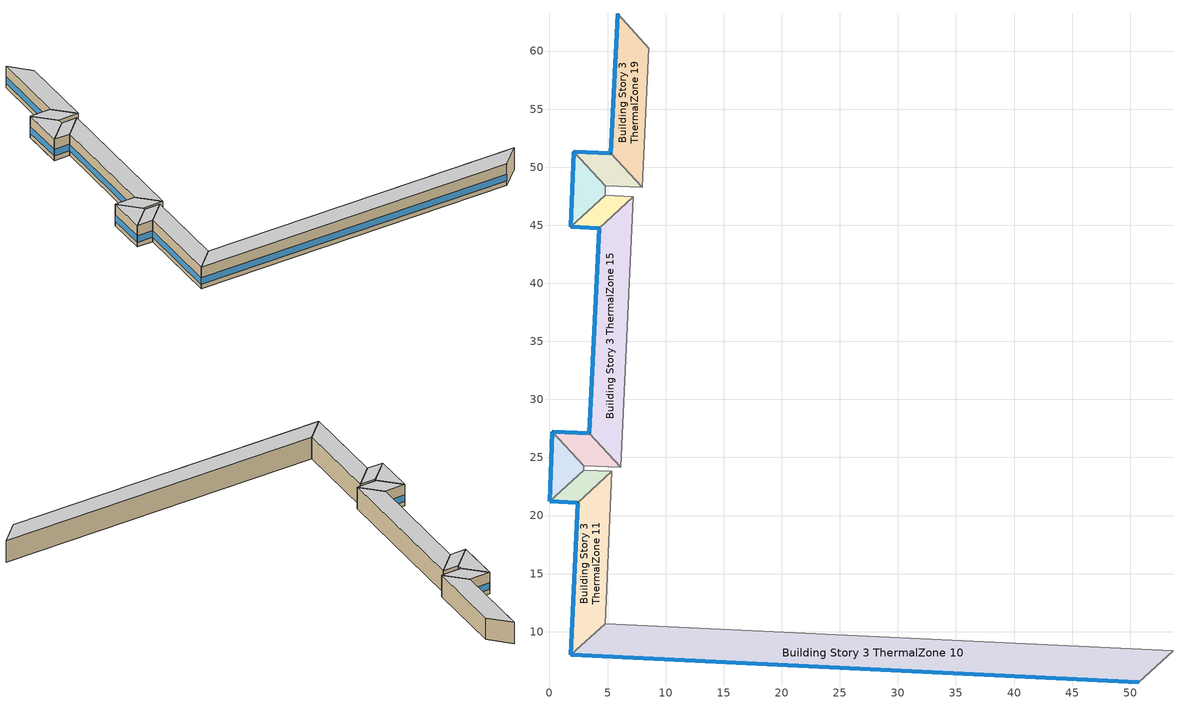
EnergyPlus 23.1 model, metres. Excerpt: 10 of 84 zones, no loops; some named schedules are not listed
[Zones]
Building Story 3 ThermalZone 10
 floor adiabatic (Typical Interior Ceiling): 50.74,5.66 1.84,8 4.8,10.69 53.69,8.37 z7.2
 wall outside (Typical Insulated Steel Framed Exterior Wall R-12.99): 1.84,8 50.74,5.66 z7.2:10.8
 wall adiabatic (Typical Interior Wall): 50.74,5.66 53.69,8.37 4.8,10.69 1.84,8 z7.2:10.8
 window (U 0.55 SHGC 0.25): 1.87,8 50.72,5.67 z7.96:9.04
 ceiling adiabatic (Typical Interior Ceiling): 53.69,8.37 4.8,10.69 1.84,8 50.74,5.66 z10.8
Building Story 3 ThermalZone 11
 floor adiabatic (Typical Interior Ceiling): 1.84,8 2.43,21.1 5.38,23.8 4.8,10.69 z7.2
 wall outside (Typical Insulated Steel Framed Exterior Wall R-12.99): 2.43,21.1 1.84,8 z7.2:10.8
 wall adiabatic (Typical Interior Wall): 1.84,8 4.8,10.69 5.38,23.8 2.43,21.1 z7.2:10.8
 window (U 0.55 SHGC 0.25): 2.43,21.08 1.84,8.02 z7.96:9.05
 ceiling adiabatic (Typical Interior Ceiling): 4.8,10.69 5.38,23.8 2.43,21.1 1.84,8 z10.8
Building Story 3 ThermalZone 12
 floor adiabatic (Typical Interior Ceiling): 2.43,21.1 0,21.21 2.95,23.91 5.38,23.8 z7.2
 wall outside (Typical Insulated Steel Framed Exterior Wall R-12.99): 0,21.21 2.43,21.1 z7.2:10.8
 wall adiabatic (Typical Interior Wall): 2.43,21.1 5.38,23.8 2.95,23.91 0,21.21 z7.2:10.8
 window (U 0.55 SHGC 0.25): 0.03,21.21 2.4,21.1 z7.96:9.07
 ceiling adiabatic (Typical Interior Ceiling): 5.38,23.8 2.95,23.91 0,21.21 2.43,21.1 z10.8
Building Story 3 ThermalZone 13
 floor adiabatic (Typical Interior Ceiling): 0,21.21 0.25,27.21 2.97,24.27 2.95,23.91 z7.2
 wall outside (Typical Insulated Steel Framed Exterior Wall R-12.99): 0.25,27.21 0,21.21 z7.2:10.8
 wall adiabatic (Typical Interior Wall): 0,21.21 2.95,23.91 2.97,24.27 0.25,27.21 z7.2:10.8
 window (U 0.55 SHGC 0.25): 0.25,27.18 0,21.24 z7.96:9.05
 ceiling adiabatic (Typical Interior Ceiling): 2.95,23.91 2.97,24.27 0.25,27.21 0,21.21 z10.8
Building Story 3 ThermalZone 14
 floor adiabatic (Typical Interior Ceiling): 0.25,27.21 3.43,27.1 6.14,24.16 2.97,24.27 z7.2
 wall outside (Typical Insulated Steel Framed Exterior Wall R-12.99): 3.43,27.1 0.25,27.21 z7.2:10.8
 wall adiabatic (Typical Interior Wall): 0.25,27.21 2.97,24.27 6.14,24.16 3.43,27.1 z7.2:10.8
 window (U 0.55 SHGC 0.25): 3.41,27.1 0.28,27.21 z7.96:9.06
 ceiling adiabatic (Typical Interior Ceiling): 2.97,24.27 6.14,24.16 3.43,27.1 0.25,27.21 z10.8
Building Story 3 ThermalZone 15
 floor adiabatic (Typical Interior Ceiling): 3.43,27.1 4.27,44.76 7.23,47.45 6.14,24.16 z7.2
 wall outside (Typical Insulated Steel Framed Exterior Wall R-12.99): 4.27,44.76 3.43,27.1 z7.2:10.8
 wall adiabatic (Typical Interior Wall): 3.43,27.1 6.14,24.16 7.23,47.45 4.27,44.76 z7.2:10.8
 window (U 0.55 SHGC 0.25): 4.27,44.73 3.43,27.12 z7.96:9.05
 ceiling adiabatic (Typical Interior Ceiling): 6.14,24.16 7.23,47.45 4.27,44.76 3.43,27.1 z10.8
Building Story 3 ThermalZone 16
 floor adiabatic (Typical Interior Ceiling): 4.27,44.76 1.84,44.87 4.79,47.57 7.23,47.45 z7.2
 wall outside (Typical Insulated Steel Framed Exterior Wall R-12.99): 1.84,44.87 4.27,44.76 z7.2:10.8
 wall adiabatic (Typical Interior Wall): 4.27,44.76 7.23,47.45 4.79,47.57 1.84,44.87 z7.2:10.8
 window (U 0.55 SHGC 0.25): 1.87,44.87 4.25,44.76 z7.96:9.07
 ceiling adiabatic (Typical Interior Ceiling): 7.23,47.45 4.79,47.57 1.84,44.87 4.27,44.76 z10.8
Building Story 3 ThermalZone 17
 floor adiabatic (Typical Interior Ceiling): 1.84,44.87 2.09,51.31 4.82,48.38 4.79,47.57 z7.2
 wall outside (Typical Insulated Steel Framed Exterior Wall R-12.99): 2.09,51.31 1.84,44.87 z7.2:10.8
 wall adiabatic (Typical Interior Wall): 1.84,44.87 4.79,47.57 4.82,48.38 2.09,51.31 z7.2:10.8
 window (U 0.55 SHGC 0.25): 2.09,51.28 1.84,44.89 z7.96:9.05
 ceiling adiabatic (Typical Interior Ceiling): 4.79,47.57 4.82,48.38 2.09,51.31 1.84,44.87 z10.8
Building Story 3 ThermalZone 18
 floor adiabatic (Typical Interior Ceiling): 2.09,51.31 5.28,51.2 7.98,48.25 4.82,48.38 z7.2
 wall outside (Typical Insulated Steel Framed Exterior Wall R-12.99): 5.28,51.2 2.09,51.31 z7.2:10.8
 wall adiabatic (Typical Interior Wall): 2.09,51.31 4.82,48.38 7.98,48.25 5.28,51.2 z7.2:10.8
 window (U 0.55 SHGC 0.25): 5.25,51.2 2.12,51.31 z7.96:9.06
 ceiling adiabatic (Typical Interior Ceiling): 4.82,48.38 7.98,48.25 5.28,51.2 2.09,51.31 z10.8
Building Story 3 ThermalZone 19
 floor adiabatic (Typical Interior Ceiling): 5.28,51.2 5.86,63.19 8.55,60.23 7.98,48.25 z7.2
 wall outside (Typical Insulated Steel Framed Exterior Wall R-12.99): 5.86,63.19 5.28,51.2 z7.2:10.8
 wall adiabatic (Typical Interior Wall): 5.28,51.2 7.98,48.25 8.55,60.23 5.86,63.19 z7.2:10.8
 window (U 0.55 SHGC 0.25): 5.86,63.17 5.28,51.22 z7.96:9.05
 ceiling adiabatic (Typical Interior Ceiling): 7.98,48.25 8.55,60.23 5.86,63.19 5.28,51.2 z10.8
[Building]
bld_25: Terrain=City
[Site:Location]
Jack Northrop Fld H_CA_USA: Latitude {deg}=41.3128; Longitude {deg}=-105.579; Time Zone {hr}=-8; Elevation {m}=21
[Site:GroundTemperature:FCfactorMethod]
18.8, 14.3, 13.6, 13.2, 13.3, 12.6, 15.3, 15.6, 17.7, 19.4, 19.7, 18.5
[Site:WaterMainsTemperature]
Calculation Method=Correlation; Annual Average Outdoor Air Temperature {C}=8.96667; Maximum Difference In Monthly Average Outdoor Air Temperatures {deltaC}=26.2
[SizingPeriod:DesignDay] Day of Month=21; Dry-Bulb Temperature Range Modifier Type=DefaultMultipliers; Humidity Condition Type=Wetbulb; Barometric Pressure {Pa}=98769; Rain Indicator=No; Snow Indicator=No; Daylight Saving Time Indicator=No; Begin Environment Reset Mode=FullResetAtBeginEnvironment
Name | Month | Day Type | Maximum Dry-Bulb Temperature {C} | Daily Dry-Bulb Temperature Range {deltaC} | Wetbulb or DewPoint at Maximum Dry-Bulb {C} | Wind Speed {m/s} | Wind Direction {deg} | Solar Model Indicator | ASHRAE Clear Sky Optical Depth for Beam Irradiance (taub) | ASHRAE Clear Sky Optical Depth for Diffuse Irradiance (taud) | Sky Clearness
Buffalo Niagara Intl Ap Ann Clg .4% Condns DB=>MWB 1 | 7 | SummerDesignDay | 30.3 | 9.3 | 21.8 | 5.7 | 240 | ASHRAETau | 0.462 | 2.001
Buffalo Niagara Intl Ap Ann Clg .4% Condns WB=>MDB 1 | 7 | SummerDesignDay | 27.8 | 9.3 | 23.8 | 5.7 | 240 | ASHRAETau | 0.462 | 2.001
Buffalo Niagara Intl Ap Ann Htg 99.6% Condns DB 1 | 1 | WinterDesignDay | -16.3 | 0 | -16.3 | 5.1 | 270 | ASHRAEClearSky |  |  | 0
[Material] Thermal Absorptance=0.9; Solar Absorptance=0.7
Name | Roughness | Thickness {m} | Conductivity {W/m-K} | Density {kg/m3} | Specific Heat {J/kg-K} | Visible Absorptance
100mm Normalweight concrete floor | MediumRough | 0.1016 | 2.31045 | 2322 | 832.557 | 0.7
25mm Stucco | Smooth | 0.0254 | 0.72 | 1856 | 840 | 0.7
5/8 in. Gypsum Board | MediumSmooth | 0.0159 | 0.16 | 800 | 1090 | 0.7
G01 13mm gypsum board | Smooth | 0.0127 | 0.160031 | 800.001 | 1090.73 | 0.5
Std Wood 6inch 1; Std Wood 6inch 2 | MediumSmooth | 0.15 | 0.12 | 540 | 1210 | 0.7
[Material:NoMass] Roughness=Smooth; Thermal Absorptance=0.9; Solar Absorptance=0.7
Name | Thermal Resistance {m2-K/W} | Visible Absorptance
CP02 CARPET PAD | 0.21648 | 0.8
Typical Insulation R-10.81 | 1.90342 | 0.7
[WindowMaterial:Gas]
Gap_1_W_0_0032: Gas Type=Air; Thickness {m}=0.0032
[WindowMaterial:Glazing] Optical Data Type=SpectralAverage; Infrared Transmittance at Normal Incidence=0; Back Side Infrared Hemispherical Emissivity=0.84; Conductivity {W/m-K}=1; Dirt Correction Factor for Solar and Visible Transmittance=1; Solar Diffusing=No
Name | Thickness {m} | Solar Transmittance at Normal Incidence | Front Side Solar Reflectance at Normal Incidence | Back Side Solar Reflectance at Normal Incidence | Visible Transmittance at Normal Incidence | Front Side Visible Reflectance at Normal Incidence | Back Side Visible Reflectance at Normal Incidence | Front Side Infrared Hemispherical Emissivity
Glass_2022F_LayerAvg | 0.0039 | 0.355897 | 0.394095 | 0.265645 | 0.677694 | 0.042734 | 0.05547 | 0.046
Glass_2175_LayerAvg | 0.0086 | 0.167758 | 0.217606 | 0.437978 | 0.416044 | 0.078729 | 0.10654 | 0.84
[Construction]
InteriorFurnishings 1: Std Wood 6inch 1
InteriorFurnishings 2: Std Wood 6inch 2
Typical Insulated Steel Framed Exterior Wall R-12.99: 25mm Stucco, 5/8 in. Gypsum Board, Typical Insulation R-10.81, 5/8 in. Gypsum Board
Typical Interior Ceiling: CP02 CARPET PAD, 100mm Normalweight concrete floor
Typical Interior Wall: G01 13mm gypsum board, G01 13mm gypsum board
U 0.55 SHGC 0.25: Glass_2175_LayerAvg, Gap_1_W_0_0032, Glass_2022F_LayerAvg
[Zone] Multiplier=1; Part of Total Floor Area=Yes
Building Story 3 ThermalZone 10; Building Story 3 ThermalZone 11; Building Story 3 ThermalZone 12; Building Story 3 ThermalZone 13; Building Story 3 ThermalZone 14; Building Story 3 ThermalZone 15; Building Story 3 ThermalZone 16; Building Story 3 ThermalZone 17; Building Story 3 ThermalZone 18; Building Story 3 ThermalZone 19
[Space] Space Type=Story Mid2 Blended Space Type
Name | Zone
Building Story 3 Space 10 | Building Story 3 ThermalZone 10
Building Story 3 Space 11 | Building Story 3 ThermalZone 11
Building Story 3 Space 12 | Building Story 3 ThermalZone 12
Building Story 3 Space 13 | Building Story 3 ThermalZone 13
Building Story 3 Space 14 | Building Story 3 ThermalZone 14
Building Story 3 Space 15 | Building Story 3 ThermalZone 15
Building Story 3 Space 16 | Building Story 3 ThermalZone 16
Building Story 3 Space 17 | Building Story 3 ThermalZone 17
Building Story 3 Space 18 | Building Story 3 ThermalZone 18
Building Story 3 Space 19 | Building Story 3 ThermalZone 19
[SpaceList]
Story Mid2 Blended Space Type: Building Story 3 Space 10, Building Story 3 Space 18, Building Story 3 Space 8, Building Story 3 Space 4, Building Story 3 Space 11, Building Story 3 Space 15, Building Story 3 Space 14, Building Story 3 Space 16, Building Story 3 Space 17, Building Story 3 Space 19, Building Story 3 Space 1, Building Story 3 Space 20, Building Story 3 Space 9, Building Story 3 Space, Building Story 3 Space 12, Building Story 3 Space 7, Building Story 3 Space 6, Building Story 3 Space 5, Building Story 3 Space 13, Building Story 3 Space 3, Building Story 3 Space 2
[InternalMass]
Name | Construction | Zone or ZoneList | Space or SpaceList | Surface Area {m2}
Building Story 3 Space 10 Office WholeBuilding - Lg Office A  - Story Mid2 Mass; Building Story 3 Space 10 Office WholeBuilding - Lg Office C  - Story Mid2 Mass | InteriorFurnishings 1 | Building Story 3 ThermalZone 10 | Building Story 3 Space 10 | 12.1565
Building Story 3 Space 18 Office WholeBuilding - Lg Office A  - Story Mid2 Mass; Building Story 3 Space 18 Office WholeBuilding - Lg Office C  - Story Mid2 Mass | InteriorFurnishings 1 | Building Story 3 ThermalZone 18 | Building Story 3 Space 18 | 0.788136
Building Story 3 Space 11 Office WholeBuilding - Lg Office A  - Story Mid2 Mass; Building Story 3 Space 11 Office WholeBuilding - Lg Office C  - Story Mid2 Mass | InteriorFurnishings 1 | Building Story 3 ThermalZone 11 | Building Story 3 Space 11 | 3.25077
Building Story 3 Space 15 Office WholeBuilding - Lg Office A  - Story Mid2 Mass; Building Story 3 Space 15 Office WholeBuilding - Lg Office C  - Story Mid2 Mass | InteriorFurnishings 1 | Building Story 3 ThermalZone 15 | Building Story 3 Space 15 | 5.0874
Building Story 3 Space 14 Office WholeBuilding - Lg Office A  - Story Mid2 Mass; Building Story 3 Space 14 Office WholeBuilding - Lg Office C  - Story Mid2 Mass | InteriorFurnishings 1 | Building Story 3 ThermalZone 14 | Building Story 3 Space 14 | 0.789938
Building Story 3 Space 16 Office WholeBuilding - Lg Office A  - Story Mid2 Mass; Building Story 3 Space 16 Office WholeBuilding - Lg Office C  - Story Mid2 Mass | InteriorFurnishings 1 | Building Story 3 ThermalZone 16 | Building Story 3 Space 16 | 0.605362
Building Story 3 Space 17 Office WholeBuilding - Lg Office A  - Story Mid2 Mass; Building Story 3 Space 17 Office WholeBuilding - Lg Office C  - Story Mid2 Mass | InteriorFurnishings 1 | Building Story 3 ThermalZone 17 | Building Story 3 Space 17 | 0.899793
Building Story 3 Space 19 Office WholeBuilding - Lg Office A  - Story Mid2 Mass; Building Story 3 Space 19 Office WholeBuilding - Lg Office C  - Story Mid2 Mass | InteriorFurnishings 1 | Building Story 3 ThermalZone 19 | Building Story 3 Space 19 | 2.97843
Building Story 3 Space 12 Office WholeBuilding - Lg Office A  - Story Mid2 Mass; Building Story 3 Space 12 Office WholeBuilding - Lg Office C  - Story Mid2 Mass | InteriorFurnishings 1 | Building Story 3 ThermalZone 12 | Building Story 3 Space 12 | 0.603386
Building Story 3 Space 13 Office WholeBuilding - Lg Office A  - Story Mid2 Mass; Building Story 3 Space 13 Office WholeBuilding - Lg Office C  - Story Mid2 Mass | InteriorFurnishings 1 | Building Story 3 ThermalZone 13 | Building Story 3 Space 13 | 0.789632
Building Story 3 Space 10 Office WholeBuilding - Lg Office A end_a - Story Mid2 Mass; Building Story 3 Space 10 Office WholeBuilding - Lg Office C end_a - Story Mid2 Mass | InteriorFurnishings 1 | Building Story 3 ThermalZone 10 | Building Story 3 Space 10 | 1.42108
Building Story 3 Space 18 Office WholeBuilding - Lg Office A end_a - Story Mid2 Mass; Building Story 3 Space 18 Office WholeBuilding - Lg Office C end_a - Story Mid2 Mass | InteriorFurnishings 1 | Building Story 3 ThermalZone 18 | Building Story 3 Space 18 | 0.0921318
Building Story 3 Space 11 Office WholeBuilding - Lg Office A end_a - Story Mid2 Mass; Building Story 3 Space 11 Office WholeBuilding - Lg Office C end_a - Story Mid2 Mass | InteriorFurnishings 1 | Building Story 3 ThermalZone 11 | Building Story 3 Space 11 | 0.380009
Building Story 3 Space 15 Office WholeBuilding - Lg Office A end_a - Story Mid2 Mass; Building Story 3 Space 15 Office WholeBuilding - Lg Office C end_a - Story Mid2 Mass | InteriorFurnishings 1 | Building Story 3 ThermalZone 15 | Building Story 3 Space 15 | 0.594709
Building Story 3 Space 14 Office WholeBuilding - Lg Office A end_a - Story Mid2 Mass; Building Story 3 Space 14 Office WholeBuilding - Lg Office C end_a - Story Mid2 Mass | InteriorFurnishings 1 | Building Story 3 ThermalZone 14 | Building Story 3 Space 14 | 0.0923425
Building Story 3 Space 16 Office WholeBuilding - Lg Office A end_a - Story Mid2 Mass; Building Story 3 Space 16 Office WholeBuilding - Lg Office C end_a - Story Mid2 Mass | InteriorFurnishings 1 | Building Story 3 ThermalZone 16 | Building Story 3 Space 16 | 0.0707659
Building Story 3 Space 17 Office WholeBuilding - Lg Office A end_a - Story Mid2 Mass; Building Story 3 Space 17 Office WholeBuilding - Lg Office C end_a - Story Mid2 Mass | InteriorFurnishings 1 | Building Story 3 ThermalZone 17 | Building Story 3 Space 17 | 0.105184
Building Story 3 Space 19 Office WholeBuilding - Lg Office A end_a - Story Mid2 Mass; Building Story 3 Space 19 Office WholeBuilding - Lg Office C end_a - Story Mid2 Mass | InteriorFurnishings 1 | Building Story 3 ThermalZone 19 | Building Story 3 Space 19 | 0.348174
Building Story 3 Space 12 Office WholeBuilding - Lg Office A end_a - Story Mid2 Mass; Building Story 3 Space 12 Office WholeBuilding - Lg Office C end_a - Story Mid2 Mass | InteriorFurnishings 1 | Building Story 3 ThermalZone 12 | Building Story 3 Space 12 | 0.0705348
Building Story 3 Space 13 Office WholeBuilding - Lg Office A end_a - Story Mid2 Mass; Building Story 3 Space 13 Office WholeBuilding - Lg Office C end_a - Story Mid2 Mass | InteriorFurnishings 1 | Building Story 3 ThermalZone 13 | Building Story 3 Space 13 | 0.0923067
Building Story 3 Space 10 Office WholeBuilding - Lg Office B  - Story Mid2 Mass | InteriorFurnishings 1 | Building Story 3 ThermalZone 10 | Building Story 3 Space 10 | 114.475
Building Story 3 Space 18 Office WholeBuilding - Lg Office B  - Story Mid2 Mass | InteriorFurnishings 1 | Building Story 3 ThermalZone 18 | Building Story 3 Space 18 | 7.42167
Building Story 3 Space 11 Office WholeBuilding - Lg Office B  - Story Mid2 Mass | InteriorFurnishings 1 | Building Story 3 ThermalZone 11 | Building Story 3 Space 11 | 30.6116
Building Story 3 Space 15 Office WholeBuilding - Lg Office B  - Story Mid2 Mass | InteriorFurnishings 1 | Building Story 3 ThermalZone 15 | Building Story 3 Space 15 | 47.9067
Building Story 3 Space 14 Office WholeBuilding - Lg Office B  - Story Mid2 Mass | InteriorFurnishings 1 | Building Story 3 ThermalZone 14 | Building Story 3 Space 14 | 7.43864
Building Story 3 Space 16 Office WholeBuilding - Lg Office B  - Story Mid2 Mass | InteriorFurnishings 1 | Building Story 3 ThermalZone 16 | Building Story 3 Space 16 | 5.70054
Building Story 3 Space 17 Office WholeBuilding - Lg Office B  - Story Mid2 Mass | InteriorFurnishings 1 | Building Story 3 ThermalZone 17 | Building Story 3 Space 17 | 8.47311
Building Story 3 Space 19 Office WholeBuilding - Lg Office B  - Story Mid2 Mass | InteriorFurnishings 1 | Building Story 3 ThermalZone 19 | Building Story 3 Space 19 | 28.0471
Building Story 3 Space 12 Office WholeBuilding - Lg Office B  - Story Mid2 Mass | InteriorFurnishings 1 | Building Story 3 ThermalZone 12 | Building Story 3 Space 12 | 5.68193
Building Story 3 Space 13 Office WholeBuilding - Lg Office B  - Story Mid2 Mass | InteriorFurnishings 1 | Building Story 3 ThermalZone 13 | Building Story 3 Space 13 | 7.43576
Building Story 3 Space 10 Office WholeBuilding - Lg Office B end_a - Story Mid2 Mass | InteriorFurnishings 1 | Building Story 3 ThermalZone 10 | Building Story 3 Space 10 | 13.3819
Building Story 3 Space 18 Office WholeBuilding - Lg Office B end_a - Story Mid2 Mass | InteriorFurnishings 1 | Building Story 3 ThermalZone 18 | Building Story 3 Space 18 | 0.867581
Building Story 3 Space 11 Office WholeBuilding - Lg Office B end_a - Story Mid2 Mass | InteriorFurnishings 1 | Building Story 3 ThermalZone 11 | Building Story 3 Space 11 | 3.57845
Building Story 3 Space 15 Office WholeBuilding - Lg Office B end_a - Story Mid2 Mass | InteriorFurnishings 1 | Building Story 3 ThermalZone 15 | Building Story 3 Space 15 | 5.60021
Building Story 3 Space 14 Office WholeBuilding - Lg Office B end_a - Story Mid2 Mass | InteriorFurnishings 1 | Building Story 3 ThermalZone 14 | Building Story 3 Space 14 | 0.869565
Building Story 3 Space 16 Office WholeBuilding - Lg Office B end_a - Story Mid2 Mass | InteriorFurnishings 1 | Building Story 3 ThermalZone 16 | Building Story 3 Space 16 | 0.666384
Building Story 3 Space 17 Office WholeBuilding - Lg Office B end_a - Story Mid2 Mass | InteriorFurnishings 1 | Building Story 3 ThermalZone 17 | Building Story 3 Space 17 | 0.990493
Building Story 3 Space 19 Office WholeBuilding - Lg Office B end_a - Story Mid2 Mass | InteriorFurnishings 1 | Building Story 3 ThermalZone 19 | Building Story 3 Space 19 | 3.27866
Building Story 3 Space 12 Office WholeBuilding - Lg Office B end_a - Story Mid2 Mass | InteriorFurnishings 1 | Building Story 3 ThermalZone 12 | Building Story 3 Space 12 | 0.664208
Building Story 3 Space 13 Office WholeBuilding - Lg Office B end_a - Story Mid2 Mass | InteriorFurnishings 1 | Building Story 3 ThermalZone 13 | Building Story 3 Space 13 | 0.869228
Building Story 3 Space 10 SecondarySchool Classroom A  - Story Mid2 Mass; Building Story 3 Space 10 SecondarySchool Classroom C  - Story Mid2 Mass | InteriorFurnishings 1 | Building Story 3 ThermalZone 10 | Building Story 3 Space 10 | 31.2613
Building Story 3 Space 18 SecondarySchool Classroom A  - Story Mid2 Mass; Building Story 3 Space 18 SecondarySchool Classroom C  - Story Mid2 Mass | InteriorFurnishings 1 | Building Story 3 ThermalZone 18 | Building Story 3 Space 18 | 2.02674
Building Story 3 Space 11 SecondarySchool Classroom A  - Story Mid2 Mass; Building Story 3 Space 11 SecondarySchool Classroom C  - Story Mid2 Mass | InteriorFurnishings 1 | Building Story 3 ThermalZone 11 | Building Story 3 Space 11 | 8.35956
Building Story 3 Space 15 SecondarySchool Classroom A  - Story Mid2 Mass; Building Story 3 Space 15 SecondarySchool Classroom C  - Story Mid2 Mass | InteriorFurnishings 1 | Building Story 3 ThermalZone 15 | Building Story 3 Space 15 | 13.0826
Building Story 3 Space 14 SecondarySchool Classroom A  - Story Mid2 Mass; Building Story 3 Space 14 SecondarySchool Classroom C  - Story Mid2 Mass | InteriorFurnishings 1 | Building Story 3 ThermalZone 14 | Building Story 3 Space 14 | 2.03138
Building Story 3 Space 16 SecondarySchool Classroom A  - Story Mid2 Mass; Building Story 3 Space 16 SecondarySchool Classroom C  - Story Mid2 Mass | InteriorFurnishings 1 | Building Story 3 ThermalZone 16 | Building Story 3 Space 16 | 1.55673
Building Story 3 Space 17 SecondarySchool Classroom A  - Story Mid2 Mass; Building Story 3 Space 17 SecondarySchool Classroom C  - Story Mid2 Mass | InteriorFurnishings 1 | Building Story 3 ThermalZone 17 | Building Story 3 Space 17 | 2.31388
Building Story 3 Space 19 SecondarySchool Classroom A  - Story Mid2 Mass; Building Story 3 Space 19 SecondarySchool Classroom C  - Story Mid2 Mass | InteriorFurnishings 1 | Building Story 3 ThermalZone 19 | Building Story 3 Space 19 | 7.65923
Building Story 3 Space 12 SecondarySchool Classroom A  - Story Mid2 Mass; Building Story 3 Space 12 SecondarySchool Classroom C  - Story Mid2 Mass | InteriorFurnishings 1 | Building Story 3 ThermalZone 12 | Building Story 3 Space 12 | 1.55165
Building Story 3 Space 13 SecondarySchool Classroom A  - Story Mid2 Mass; Building Story 3 Space 13 SecondarySchool Classroom C  - Story Mid2 Mass | InteriorFurnishings 1 | Building Story 3 ThermalZone 13 | Building Story 3 Space 13 | 2.03059
Building Story 3 Space 10 SecondarySchool Classroom A end_b - Story Mid2 Mass; Building Story 3 Space 10 SecondarySchool Classroom C end_b - Story Mid2 Mass | InteriorFurnishings 1 | Building Story 3 ThermalZone 10 | Building Story 3 Space 10 | 4.7577
Building Story 3 Space 18 SecondarySchool Classroom A end_b - Story Mid2 Mass; Building Story 3 Space 18 SecondarySchool Classroom C end_b - Story Mid2 Mass | InteriorFurnishings 1 | Building Story 3 ThermalZone 18 | Building Story 3 Space 18 | 0.308453
Building Story 3 Space 11 SecondarySchool Classroom A end_b - Story Mid2 Mass; Building Story 3 Space 11 SecondarySchool Classroom C end_b - Story Mid2 Mass | InteriorFurnishings 1 | Building Story 3 ThermalZone 11 | Building Story 3 Space 11 | 1.27225
Building Story 3 Space 15 SecondarySchool Classroom A end_b - Story Mid2 Mass; Building Story 3 Space 15 SecondarySchool Classroom C end_b - Story Mid2 Mass | InteriorFurnishings 1 | Building Story 3 ThermalZone 15 | Building Story 3 Space 15 | 1.99106
Building Story 3 Space 14 SecondarySchool Classroom A end_b - Story Mid2 Mass; Building Story 3 Space 14 SecondarySchool Classroom C end_b - Story Mid2 Mass | InteriorFurnishings 1 | Building Story 3 ThermalZone 14 | Building Story 3 Space 14 | 0.309158
Building Story 3 Space 16 SecondarySchool Classroom A end_b - Story Mid2 Mass; Building Story 3 Space 16 SecondarySchool Classroom C end_b - Story Mid2 Mass | InteriorFurnishings 1 | Building Story 3 ThermalZone 16 | Building Story 3 Space 16 | 0.236921
Building Story 3 Space 17 SecondarySchool Classroom A end_b - Story Mid2 Mass; Building Story 3 Space 17 SecondarySchool Classroom C end_b - Story Mid2 Mass | InteriorFurnishings 1 | Building Story 3 ThermalZone 17 | Building Story 3 Space 17 | 0.352152
Building Story 3 Space 19 SecondarySchool Classroom A end_b - Story Mid2 Mass; Building Story 3 Space 19 SecondarySchool Classroom C end_b - Story Mid2 Mass | InteriorFurnishings 1 | Building Story 3 ThermalZone 19 | Building Story 3 Space 19 | 1.16567
Building Story 3 Space 12 SecondarySchool Classroom A end_b - Story Mid2 Mass; Building Story 3 Space 12 SecondarySchool Classroom C end_b - Story Mid2 Mass | InteriorFurnishings 1 | Building Story 3 ThermalZone 12 | Building Story 3 Space 12 | 0.236147
Building Story 3 Space 13 SecondarySchool Classroom A end_b - Story Mid2 Mass; Building Story 3 Space 13 SecondarySchool Classroom C end_b - Story Mid2 Mass | InteriorFurnishings 1 | Building Story 3 ThermalZone 13 | Building Story 3 Space 13 | 0.309039
Building Story 3 Space 10 SecondarySchool Corridor B  - Story Mid2 Mass | InteriorFurnishings 1 | Building Story 3 ThermalZone 10 | Building Story 3 Space 10 | 44.0804
Building Story 3 Space 18 SecondarySchool Corridor B  - Story Mid2 Mass | InteriorFurnishings 1 | Building Story 3 ThermalZone 18 | Building Story 3 Space 18 | 2.85783
Building Story 3 Space 11 SecondarySchool Corridor B  - Story Mid2 Mass | InteriorFurnishings 1 | Building Story 3 ThermalZone 11 | Building Story 3 Space 11 | 11.7875
Building Story 3 Space 15 SecondarySchool Corridor B  - Story Mid2 Mass | InteriorFurnishings 1 | Building Story 3 ThermalZone 15 | Building Story 3 Space 15 | 18.4472
Building Story 3 Space 14 SecondarySchool Corridor B  - Story Mid2 Mass | InteriorFurnishings 1 | Building Story 3 ThermalZone 14 | Building Story 3 Space 14 | 2.86437
Building Story 3 Space 16 SecondarySchool Corridor B  - Story Mid2 Mass | InteriorFurnishings 1 | Building Story 3 ThermalZone 16 | Building Story 3 Space 16 | 2.19508
Building Story 3 Space 17 SecondarySchool Corridor B  - Story Mid2 Mass | InteriorFurnishings 1 | Building Story 3 ThermalZone 17 | Building Story 3 Space 17 | 3.26271
Building Story 3 Space 19 SecondarySchool Corridor B  - Story Mid2 Mass | InteriorFurnishings 1 | Building Story 3 ThermalZone 19 | Building Story 3 Space 19 | 10.8
Building Story 3 Space 12 SecondarySchool Corridor B  - Story Mid2 Mass | InteriorFurnishings 1 | Building Story 3 ThermalZone 12 | Building Story 3 Space 12 | 2.18792
Building Story 3 Space 13 SecondarySchool Corridor B  - Story Mid2 Mass | InteriorFurnishings 1 | Building Story 3 ThermalZone 13 | Building Story 3 Space 13 | 2.86326
Building Story 3 Space 10 SecondarySchool Corridor B end_b - Story Mid2 Mass | InteriorFurnishings 1 | Building Story 3 ThermalZone 10 | Building Story 3 Space 10 | 6.70866
Building Story 3 Space 18 SecondarySchool Corridor B end_b - Story Mid2 Mass | InteriorFurnishings 1 | Building Story 3 ThermalZone 18 | Building Story 3 Space 18 | 0.434938
Building Story 3 Space 11 SecondarySchool Corridor B end_b - Story Mid2 Mass | InteriorFurnishings 1 | Building Story 3 ThermalZone 11 | Building Story 3 Space 11 | 1.79396
Building Story 3 Space 15 SecondarySchool Corridor B end_b - Story Mid2 Mass | InteriorFurnishings 1 | Building Story 3 ThermalZone 15 | Building Story 3 Space 15 | 2.80752
Building Story 3 Space 14 SecondarySchool Corridor B end_b - Story Mid2 Mass | InteriorFurnishings 1 | Building Story 3 ThermalZone 14 | Building Story 3 Space 14 | 0.435933
Building Story 3 Space 16 SecondarySchool Corridor B end_b - Story Mid2 Mass | InteriorFurnishings 1 | Building Story 3 ThermalZone 16 | Building Story 3 Space 16 | 0.334073
Building Story 3 Space 17 SecondarySchool Corridor B end_b - Story Mid2 Mass | InteriorFurnishings 1 | Building Story 3 ThermalZone 17 | Building Story 3 Space 17 | 0.496557
Building Story 3 Space 19 SecondarySchool Corridor B end_b - Story Mid2 Mass | InteriorFurnishings 1 | Building Story 3 ThermalZone 19 | Building Story 3 Space 19 | 1.64367
Building Story 3 Space 12 SecondarySchool Corridor B end_b - Story Mid2 Mass | InteriorFurnishings 1 | Building Story 3 ThermalZone 12 | Building Story 3 Space 12 | 0.332983
Building Story 3 Space 13 SecondarySchool Corridor B end_b - Story Mid2 Mass | InteriorFurnishings 1 | Building Story 3 ThermalZone 13 | Building Story 3 Space 13 | 0.435764
Building Story 3 Space 10 Mass | InteriorFurnishings 2 | Building Story 3 ThermalZone 10 | Building Story 3 Space 10 | 277.839
Building Story 3 Space 11 Mass | InteriorFurnishings 2 | Building Story 3 ThermalZone 11 | Building Story 3 Space 11 | 74.2967
Building Story 3 Space 12 Mass | InteriorFurnishings 2 | Building Story 3 ThermalZone 12 | Building Story 3 Space 12 | 13.7905
Building Story 3 Space 13 Mass | InteriorFurnishings 2 | Building Story 3 ThermalZone 13 | Building Story 3 Space 13 | 18.0471
Building Story 3 Space 14 Mass | InteriorFurnishings 2 | Building Story 3 ThermalZone 14 | Building Story 3 Space 14 | 18.0541
Building Story 3 Space 15 Mass | InteriorFurnishings 2 | Building Story 3 ThermalZone 15 | Building Story 3 Space 15 | 116.273
Building Story 3 Space 16 Mass | InteriorFurnishings 2 | Building Story 3 ThermalZone 16 | Building Story 3 Space 16 | 13.8356
Building Story 3 Space 17 Mass | InteriorFurnishings 2 | Building Story 3 ThermalZone 17 | Building Story 3 Space 17 | 20.5649
Building Story 3 Space 18 Mass | InteriorFurnishings 2 | Building Story 3 ThermalZone 18 | Building Story 3 Space 18 | 18.013
Building Story 3 Space 19 Mass | InteriorFurnishings 2 | Building Story 3 ThermalZone 19 | Building Story 3 Space 19 | 68.0724
[Lights] Zone or ZoneList or Space or SpaceList=Story Mid2 Blended Space Type; Design Level Calculation Method=Watts/Area; Return Air Fraction=0; Fraction Visible=0.2; Fraction Replaceable=1
Name | Schedule | Watts per Zone Floor Area {W/m2} | Fraction Radiant
Office WholeBuilding - Lg Office Lights 1 | OfficeLarge BLDG_LIGHT_SCH_2013 | 4.92443 | 0.7
SecondarySchool Classroom Lights 2 | SchoolSecondary BLDG_LIGHT_CLASSROOM_SCH_2013 | 3.46067 | 0.37
SecondarySchool Corridor Lights 2 | SchoolSecondary BLDG_LIGHT_CORRIDOR_SCH_2013 | 1.29865 | 0.37
[People] Zone or ZoneList or Space or SpaceList=Story Mid2 Blended Space Type; Number of People Calculation Method=People/Area; Fraction Radiant=0.3; Enable ASHRAE 55 Comfort Warnings=Yes; Mean Radiant Temperature Calculation Type=ZoneAveraged; Work Efficiency Schedule=Work Efficiency Schedule; Clothing Insulation Schedule=Clothing Schedule; Air Velocity Schedule=Air Velocity Schedule; Thermal Comfort Model 1 Type=Fanger
Name | Number of People Schedule | People per Floor Area {person/m2} | Activity Level Schedule
Office WholeBuilding - Lg Office People 1 | OfficeLarge BLDG_OCC_SCH | 0.030027 | OfficeLarge ACTIVITY_SCH
SecondarySchool Classroom People 2 | SchoolSecondary BLDG_OCC_SCH | 0.0976802 | SchoolSecondary ACTIVITY_SCH
[ElectricEquipment] Zone or ZoneList or Space or SpaceList=Story Mid2 Blended Space Type; Design Level Calculation Method=Watts/Area; Fraction Latent=0; Fraction Radiant=0.5; Fraction Lost=0
Name | Schedule | Watts per Zone Floor Area {W/m2}
Office WholeBuilding - Lg Office Elec Equip 1 | OfficeLarge BLDG_EQUIP_SCH | 4.50246
SecondarySchool Classroom Elec Equip 2 | SchoolSecondary BLDG_EQUIP_SCH_2013 | 2.59271
SecondarySchool Corridor Elec Equip 2 | SchoolSecondary BLDG_EQUIP_SCH_2013 | 0.728029
[ZoneInfiltration:DesignFlowRate] Zone or ZoneList or Space or SpaceList=Story Mid2 Blended Space Type; Schedule=Always On Discrete; Design Flow Rate Calculation Method=Flow/ExteriorArea; Constant Term Coefficient=0; Temperature Term Coefficient=0; Velocity Term Coefficient=0.224; Velocity Squared Term Coefficient=0
Name | Flow Rate per Exterior Surface Area {m3/s-m2}
Office WholeBuilding - Lg Office A  - Story Mid2 Infiltration; Office WholeBuilding - Lg Office C  - Story Mid2 Infiltration | 8.5355e-05
Office WholeBuilding - Lg Office A end_a - Story Mid2 Infiltration; Office WholeBuilding - Lg Office C end_a - Story Mid2 Infiltration | 1.99557e-05
Office WholeBuilding - Lg Office B end_a - Story Mid2 Infiltration | 9.39589e-05
SecondarySchool Classroom A  - Story Mid2 Infiltration; SecondarySchool Classroom C  - Story Mid2 Infiltration | 6.55612e-05
SecondarySchool Classroom A end_b - Story Mid2 Infiltration; SecondarySchool Classroom C end_b - Story Mid2 Infiltration | 4.33833e-05
SecondarySchool Corridor B end_b - Story Mid2 Infiltration | 4.71038e-05
[Daylighting:Controls] Lighting Control Type=Stepped; Minimum Input Power Fraction for Continuous or ContinuousOff Dimming Control=0.3; Minimum Light Output Fraction for Continuous or ContinuousOff Dimming Control=0.2; Number of Stepped Control Steps=3; Probability Lighting will be Reset When Needed in Manual Stepped Control=1; Glare Calculation Azimuth Angle of View Direction Clockwise from Zone y-Axis {deg}=-0; Maximum Allowable Discomfort Glare Index=22; Illuminance Setpoint at Reference Point 1 {lux}=377; Illuminance Setpoint at Reference Point 2 {lux}=377
Name | Zone or Space | Glare Calculation Daylighting Reference Point | Daylighting Reference Point 1 | Fraction of Lights Controlled by Reference Point 1 | Daylighting Reference Point 2 | Fraction of Lights Controlled by Reference Point 2
Building Story 3 ThermalZone 10 DaylightingControls | Building Story 3 ThermalZone 10 | Building Story 3 Space 10 Daylt Sensor 1 | Building Story 3 Space 10 Daylt Sensor 1 | 0.439 | Building Story 3 Space 10 Daylt Sensor 2 | 0.109
Building Story 3 ThermalZone 11 DaylightingControls | Building Story 3 ThermalZone 11 | Building Story 3 Space 11 Daylt Sensor 1 | Building Story 3 Space 11 Daylt Sensor 1 | 0.435 | Building Story 3 Space 11 Daylt Sensor 2 | 0.099
Building Story 3 ThermalZone 15 DaylightingControls | Building Story 3 ThermalZone 15 | Building Story 3 Space 15 Daylt Sensor 1 | Building Story 3 Space 15 Daylt Sensor 1 | 0.411 | Building Story 3 Space 15 Daylt Sensor 2 | 0.106
Building Story 3 ThermalZone 19 DaylightingControls | Building Story 3 ThermalZone 19 | Building Story 3 Space 19 Daylt Sensor 1 | Building Story 3 Space 19 Daylt Sensor 1 | 0.434 | Building Story 3 Space 19 Daylt Sensor 2 | 0.098
[Exterior:Lights] Control Option=AstronomicalClock
Name | Schedule | Design Level {W}
Building Facades | Schedule Ruleset 1 | 1284.38
Main Entries | Schedule Ruleset 2 | 422.308
Other Doors | Schedule Ruleset 2 | 939.635
Parking Areas and Drives | Schedule Ruleset 2 | 16806.6
[Schedule:Day:Interval]
OfficeLarge BLDG_LIGHT_SCH_2013 Wkdy Day: No, 05:00, 0.05, 06:00, 0.1, 07:00, 0.0905601, 08:00, 0.27168, 17:00, 0.815041, 18:00, 0.452801, 20:00, 0.27168, 22:00, 0.18112, 23:00, 0.0905601, 24:00, 0.0452801
OfficeLarge BLDG_LIGHT_SCH_2013 Sat Day: No, 06:00, 0.05, 08:00, 0.0905601, 12:00, 0.27168, 17:00, 0.13584, 19:00, 0.0452801, 24:00, 0.05
OfficeLarge BLDG_LIGHT_SCH_2013 Default: No, 05:00, 0.05, 18:00, 0.0452801, 24:00, 0.05
OfficeLarge BLDG_LIGHT_SCH_2013 Summer Design Day; Clothing Schedule Default Winter Clothes; OfficeLarge BLDG_EQUIP_SCH Summer Design Day: No, 24:00, 1
OfficeLarge BLDG_LIGHT_SCH_2013 Winter Design Day; Work Efficiency Schedule Default; SchoolSecondary BLDG_OCC_SCH Wknd Day; SchoolSecondary BLDG_OCC_SCH Wknd Day 1; SchoolSecondary BLDG_OCC_SCH Default; SchoolSecondary BLDG_OCC_SCH Winter Design Day; OfficeLarge BLDG_OCC_SCH Winter Design Day; OfficeLarge BLDG_EQUIP_SCH Winter Design Day: No, 24:00, 0
SchoolSecondary ACTIVITY_SCH Default; SchoolSecondary ACTIVITY_SCH Summer Design Day; SchoolSecondary ACTIVITY_SCH Winter Design Day; OfficeLarge ACTIVITY_SCH Default; OfficeLarge ACTIVITY_SCH Summer Design Day; OfficeLarge ACTIVITY_SCH Winter Design Day: No, 24:00, 120
Air Velocity Schedule Default: No, 24:00, 0.2
SchoolSecondary BLDG_OCC_SCH Wkdy|SmrDsn Day; SchoolSecondary BLDG_OCC_SCH Wkdy|SmrDsn Day 2; SchoolSecondary BLDG_OCC_SCH Summer Design Day: No, 08:00, 0, 16:00, 0.95, 21:00, 0.15, 24:00, 0
SchoolSecondary BLDG_OCC_SCH Wkdy|SmrDsn Day 1: No, 08:00, 0, 21:00, 0.15, 24:00, 0
SchoolSecondary BLDG_EQUIP_SCH_2013 Wkdy Day; SchoolSecondary BLDG_EQUIP_SCH_2013 Wkdy Day 2: No, 08:00, 0.295624, 17:00, 0.90367, 21:00, 0.332931, 24:00, 0.295624
SchoolSecondary BLDG_EQUIP_SCH_2013 Default|Wknd Day; SchoolSecondary BLDG_EQUIP_SCH_2013 Default|Wknd Day 2; SchoolSecondary BLDG_EQUIP_SCH_2013 Default: No, 24:00, 0.295624
SchoolSecondary BLDG_EQUIP_SCH_2013 Wkdy Day 1: No, 08:00, 0.21116, 17:00, 0.475616, 21:00, 0.237808, 24:00, 0.21116
SchoolSecondary BLDG_EQUIP_SCH_2013 Default|Wknd Day 1: No, 24:00, 0.21116
SchoolSecondary BLDG_EQUIP_SCH_2013 Summer Design Day: No, 08:00, 0.35, 17:00, 0.95, 24:00, 0.35
SchoolSecondary BLDG_EQUIP_SCH_2013 Winter Design Day 2: No, 24:00, 0.35
OfficeLarge BLDG_OCC_SCH Wkdy Day: No, 06:00, 0, 07:00, 0.1, 08:00, 0.2, 12:00, 0.95, 13:00, 0.5, 17:00, 0.95, 18:00, 0.3, 22:00, 0.1, 24:00, 0.05
OfficeLarge BLDG_OCC_SCH Sat Day: No, 06:00, 0, 08:00, 0.1, 12:00, 0.3, 17:00, 0.1, 19:00, 0.05, 24:00, 0
OfficeLarge BLDG_OCC_SCH Default: No, 06:00, 0, 18:00, 0.05, 24:00, 0
OfficeLarge BLDG_OCC_SCH Summer Design Day: No, 06:00, 0, 22:00, 1, 24:00, 0.05
OfficeLarge BLDG_EQUIP_SCH Wkdy Day: No, 08:00, 0.4, 12:00, 0.9, 13:00, 0.8, 17:00, 0.9, 18:00, 0.5, 24:00, 0.4
OfficeLarge BLDG_EQUIP_SCH Sat Day: No, 06:00, 0.3, 08:00, 0.4, 12:00, 0.5, 17:00, 0.35, 24:00, 0.3
OfficeLarge BLDG_EQUIP_SCH Default: No, 24:00, 0.3
[Schedule:Week:Daily]
OfficeLarge BLDG_LIGHT_SCH_2013 Week Rule - Jan1-Jan3: OfficeLarge BLDG_LIGHT_SCH_2013 Wkdy Day, OfficeLarge BLDG_LIGHT_SCH_2013 Wkdy Day, OfficeLarge BLDG_LIGHT_SCH_2013 Wkdy Day, OfficeLarge BLDG_LIGHT_SCH_2013 Wkdy Day, OfficeLarge BLDG_LIGHT_SCH_2013 Wkdy Day, OfficeLarge BLDG_LIGHT_SCH_2013 Wkdy Day, OfficeLarge BLDG_LIGHT_SCH_2013 Sat Day, OfficeLarge BLDG_LIGHT_SCH_2013 Default, OfficeLarge BLDG_LIGHT_SCH_2013 Summer Design Day, OfficeLarge BLDG_LIGHT_SCH_2013 Winter Design Day, OfficeLarge BLDG_LIGHT_SCH_2013 Default, OfficeLarge BLDG_LIGHT_SCH_2013 Default
OfficeLarge BLDG_LIGHT_SCH_2013 Week Rule - Jan4-Dec31: OfficeLarge BLDG_LIGHT_SCH_2013 Default, OfficeLarge BLDG_LIGHT_SCH_2013 Wkdy Day, OfficeLarge BLDG_LIGHT_SCH_2013 Wkdy Day, OfficeLarge BLDG_LIGHT_SCH_2013 Wkdy Day, OfficeLarge BLDG_LIGHT_SCH_2013 Wkdy Day, OfficeLarge BLDG_LIGHT_SCH_2013 Wkdy Day, OfficeLarge BLDG_LIGHT_SCH_2013 Sat Day, OfficeLarge BLDG_LIGHT_SCH_2013 Default, OfficeLarge BLDG_LIGHT_SCH_2013 Summer Design Day, OfficeLarge BLDG_LIGHT_SCH_2013 Winter Design Day, OfficeLarge BLDG_LIGHT_SCH_2013 Default, OfficeLarge BLDG_LIGHT_SCH_2013 Default
SchoolSecondary BLDG_LIGHT_CLASSROOM_SCH_2013 Week Rule - Jan1-Jan3: SchoolSecondary BLDG_LIGHT_CLASSROOM_SCH_2013 Wkdy Day, SchoolSecondary BLDG_LIGHT_CLASSROOM_SCH_2013 Wkdy Day, SchoolSecondary BLDG_LIGHT_CLASSROOM_SCH_2013 Wkdy Day, SchoolSecondary BLDG_LIGHT_CLASSROOM_SCH_2013 Wkdy Day, SchoolSecondary BLDG_LIGHT_CLASSROOM_SCH_2013 Wkdy Day, SchoolSecondary BLDG_LIGHT_CLASSROOM_SCH_2013 Wkdy Day, SchoolSecondary BLDG_LIGHT_CLASSROOM_SCH_2013 Wknd Day, SchoolSecondary BLDG_LIGHT_CLASSROOM_SCH_2013 Default, SchoolSecondary BLDG_LIGHT_CLASSROOM_SCH_2013 Summer Design Day, SchoolSecondary BLDG_LIGHT_CLASSROOM_SCH_2013 Winter Design Day, SchoolSecondary BLDG_LIGHT_CLASSROOM_SCH_2013 Default, SchoolSecondary BLDG_LIGHT_CLASSROOM_SCH_2013 Default
SchoolSecondary BLDG_LIGHT_CLASSROOM_SCH_2013 Week Rule - Jan4-Jun27: SchoolSecondary BLDG_LIGHT_CLASSROOM_SCH_2013 Wknd Day, SchoolSecondary BLDG_LIGHT_CLASSROOM_SCH_2013 Wkdy Day, SchoolSecondary BLDG_LIGHT_CLASSROOM_SCH_2013 Wkdy Day, SchoolSecondary BLDG_LIGHT_CLASSROOM_SCH_2013 Wkdy Day, SchoolSecondary BLDG_LIGHT_CLASSROOM_SCH_2013 Wkdy Day, SchoolSecondary BLDG_LIGHT_CLASSROOM_SCH_2013 Wkdy Day, SchoolSecondary BLDG_LIGHT_CLASSROOM_SCH_2013 Wknd Day, SchoolSecondary BLDG_LIGHT_CLASSROOM_SCH_2013 Default, SchoolSecondary BLDG_LIGHT_CLASSROOM_SCH_2013 Summer Design Day, SchoolSecondary BLDG_LIGHT_CLASSROOM_SCH_2013 Winter Design Day, SchoolSecondary BLDG_LIGHT_CLASSROOM_SCH_2013 Default, SchoolSecondary BLDG_LIGHT_CLASSROOM_SCH_2013 Default
SchoolSecondary BLDG_LIGHT_CLASSROOM_SCH_2013 Week Rule - Jun28-Jul4: SchoolSecondary BLDG_LIGHT_CLASSROOM_SCH_2013 Wknd Day, SchoolSecondary BLDG_LIGHT_CLASSROOM_SCH_2013 Wkdy Day, SchoolSecondary BLDG_LIGHT_CLASSROOM_SCH_2013 Wkdy Day, SchoolSecondary BLDG_LIGHT_CLASSROOM_SCH_2013 Wkdy Day 1, SchoolSecondary BLDG_LIGHT_CLASSROOM_SCH_2013 Wkdy Day 1, SchoolSecondary BLDG_LIGHT_CLASSROOM_SCH_2013 Wkdy Day 1, SchoolSecondary BLDG_LIGHT_CLASSROOM_SCH_2013 Wknd Day 1, SchoolSecondary BLDG_LIGHT_CLASSROOM_SCH_2013 Default, SchoolSecondary BLDG_LIGHT_CLASSROOM_SCH_2013 Summer Design Day, SchoolSecondary BLDG_LIGHT_CLASSROOM_SCH_2013 Winter Design Day, SchoolSecondary BLDG_LIGHT_CLASSROOM_SCH_2013 Default, SchoolSecondary BLDG_LIGHT_CLASSROOM_SCH_2013 Default
SchoolSecondary BLDG_LIGHT_CLASSROOM_SCH_2013 Week Rule - Jul5-Aug29: SchoolSecondary BLDG_LIGHT_CLASSROOM_SCH_2013 Wknd Day 1, SchoolSecondary BLDG_LIGHT_CLASSROOM_SCH_2013 Wkdy Day 1, SchoolSecondary BLDG_LIGHT_CLASSROOM_SCH_2013 Wkdy Day 1, SchoolSecondary BLDG_LIGHT_CLASSROOM_SCH_2013 Wkdy Day 1, SchoolSecondary BLDG_LIGHT_CLASSROOM_SCH_2013 Wkdy Day 1, SchoolSecondary BLDG_LIGHT_CLASSROOM_SCH_2013 Wkdy Day 1, SchoolSecondary BLDG_LIGHT_CLASSROOM_SCH_2013 Wknd Day 1, SchoolSecondary BLDG_LIGHT_CLASSROOM_SCH_2013 Default, SchoolSecondary BLDG_LIGHT_CLASSROOM_SCH_2013 Summer Design Day, SchoolSecondary BLDG_LIGHT_CLASSROOM_SCH_2013 Winter Design Day, SchoolSecondary BLDG_LIGHT_CLASSROOM_SCH_2013 Default, SchoolSecondary BLDG_LIGHT_CLASSROOM_SCH_2013 Default
SchoolSecondary BLDG_LIGHT_CLASSROOM_SCH_2013 Week Rule - Aug30-Sep5: SchoolSecondary BLDG_LIGHT_CLASSROOM_SCH_2013 Wknd Day 1, SchoolSecondary BLDG_LIGHT_CLASSROOM_SCH_2013 Wkdy Day 1, SchoolSecondary BLDG_LIGHT_CLASSROOM_SCH_2013 Wkdy Day 2, SchoolSecondary BLDG_LIGHT_CLASSROOM_SCH_2013 Wkdy Day 2, SchoolSecondary BLDG_LIGHT_CLASSROOM_SCH_2013 Wkdy Day 2, SchoolSecondary BLDG_LIGHT_CLASSROOM_SCH_2013 Wkdy Day 2, SchoolSecondary BLDG_LIGHT_CLASSROOM_SCH_2013 Default, SchoolSecondary BLDG_LIGHT_CLASSROOM_SCH_2013 Default, SchoolSecondary BLDG_LIGHT_CLASSROOM_SCH_2013 Summer Design Day, SchoolSecondary BLDG_LIGHT_CLASSROOM_SCH_2013 Winter Design Day, SchoolSecondary BLDG_LIGHT_CLASSROOM_SCH_2013 Default, SchoolSecondary BLDG_LIGHT_CLASSROOM_SCH_2013 Default
SchoolSecondary BLDG_LIGHT_CLASSROOM_SCH_2013 Week Rule - Sep6-Dec31: SchoolSecondary BLDG_LIGHT_CLASSROOM_SCH_2013 Default, SchoolSecondary BLDG_LIGHT_CLASSROOM_SCH_2013 Wkdy Day 2, SchoolSecondary BLDG_LIGHT_CLASSROOM_SCH_2013 Wkdy Day 2, SchoolSecondary BLDG_LIGHT_CLASSROOM_SCH_2013 Wkdy Day 2, SchoolSecondary BLDG_LIGHT_CLASSROOM_SCH_2013 Wkdy Day 2, SchoolSecondary BLDG_LIGHT_CLASSROOM_SCH_2013 Wkdy Day 2, SchoolSecondary BLDG_LIGHT_CLASSROOM_SCH_2013 Default, SchoolSecondary BLDG_LIGHT_CLASSROOM_SCH_2013 Default, SchoolSecondary BLDG_LIGHT_CLASSROOM_SCH_2013 Summer Design Day, SchoolSecondary BLDG_LIGHT_CLASSROOM_SCH_2013 Winter Design Day, SchoolSecondary BLDG_LIGHT_CLASSROOM_SCH_2013 Default, SchoolSecondary BLDG_LIGHT_CLASSROOM_SCH_2013 Default
SchoolSecondary BLDG_LIGHT_CORRIDOR_SCH_2013 Week Rule - Jan1-Jan3: SchoolSecondary BLDG_LIGHT_CORRIDOR_SCH_2013 Wkdy Day, SchoolSecondary BLDG_LIGHT_CORRIDOR_SCH_2013 Wkdy Day, SchoolSecondary BLDG_LIGHT_CORRIDOR_SCH_2013 Wkdy Day, SchoolSecondary BLDG_LIGHT_CORRIDOR_SCH_2013 Wkdy Day, SchoolSecondary BLDG_LIGHT_CORRIDOR_SCH_2013 Wkdy Day, SchoolSecondary BLDG_LIGHT_CORRIDOR_SCH_2013 Wkdy Day, SchoolSecondary BLDG_LIGHT_CORRIDOR_SCH_2013 Wknd Day, SchoolSecondary BLDG_LIGHT_CORRIDOR_SCH_2013 Default, SchoolSecondary BLDG_LIGHT_CORRIDOR_SCH_2013 Summer Design Day, SchoolSecondary BLDG_LIGHT_CORRIDOR_SCH_2013 Winter Design Day, SchoolSecondary BLDG_LIGHT_CORRIDOR_SCH_2013 Default, SchoolSecondary BLDG_LIGHT_CORRIDOR_SCH_2013 Default
OfficeLarge BLDG_OCC_SCH Week Rule - Jan1-Jan3: OfficeLarge BLDG_OCC_SCH Wkdy Day, OfficeLarge BLDG_OCC_SCH Wkdy Day, OfficeLarge BLDG_OCC_SCH Wkdy Day, OfficeLarge BLDG_OCC_SCH Wkdy Day, OfficeLarge BLDG_OCC_SCH Wkdy Day, OfficeLarge BLDG_OCC_SCH Wkdy Day, OfficeLarge BLDG_OCC_SCH Sat Day, OfficeLarge BLDG_OCC_SCH Default, OfficeLarge BLDG_OCC_SCH Summer Design Day, OfficeLarge BLDG_OCC_SCH Winter Design Day, OfficeLarge BLDG_OCC_SCH Default, OfficeLarge BLDG_OCC_SCH Default
OfficeLarge BLDG_OCC_SCH Week Rule - Jan4-Dec31: OfficeLarge BLDG_OCC_SCH Default, OfficeLarge BLDG_OCC_SCH Wkdy Day, OfficeLarge BLDG_OCC_SCH Wkdy Day, OfficeLarge BLDG_OCC_SCH Wkdy Day, OfficeLarge BLDG_OCC_SCH Wkdy Day, OfficeLarge BLDG_OCC_SCH Wkdy Day, OfficeLarge BLDG_OCC_SCH Sat Day, OfficeLarge BLDG_OCC_SCH Default, OfficeLarge BLDG_OCC_SCH Summer Design Day, OfficeLarge BLDG_OCC_SCH Winter Design Day, OfficeLarge BLDG_OCC_SCH Default, OfficeLarge BLDG_OCC_SCH Default
OfficeLarge ACTIVITY_SCH Week Rule - Jan1-Dec31: OfficeLarge ACTIVITY_SCH Default, OfficeLarge ACTIVITY_SCH Default, OfficeLarge ACTIVITY_SCH Default, OfficeLarge ACTIVITY_SCH Default, OfficeLarge ACTIVITY_SCH Default, OfficeLarge ACTIVITY_SCH Default, OfficeLarge ACTIVITY_SCH Default, OfficeLarge ACTIVITY_SCH Default, OfficeLarge ACTIVITY_SCH Summer Design Day, OfficeLarge ACTIVITY_SCH Winter Design Day, OfficeLarge ACTIVITY_SCH Default, OfficeLarge ACTIVITY_SCH Default
OfficeLarge BLDG_EQUIP_SCH Week Rule - Jan1-Jan3: OfficeLarge BLDG_EQUIP_SCH Wkdy Day, OfficeLarge BLDG_EQUIP_SCH Wkdy Day, OfficeLarge BLDG_EQUIP_SCH Wkdy Day, OfficeLarge BLDG_EQUIP_SCH Wkdy Day, OfficeLarge BLDG_EQUIP_SCH Wkdy Day, OfficeLarge BLDG_EQUIP_SCH Wkdy Day, OfficeLarge BLDG_EQUIP_SCH Sat Day, OfficeLarge BLDG_EQUIP_SCH Default, OfficeLarge BLDG_EQUIP_SCH Summer Design Day, OfficeLarge BLDG_EQUIP_SCH Winter Design Day, OfficeLarge BLDG_EQUIP_SCH Default, OfficeLarge BLDG_EQUIP_SCH Default
OfficeLarge BLDG_EQUIP_SCH Week Rule - Jan4-Dec31: OfficeLarge BLDG_EQUIP_SCH Default, OfficeLarge BLDG_EQUIP_SCH Wkdy Day, OfficeLarge BLDG_EQUIP_SCH Wkdy Day, OfficeLarge BLDG_EQUIP_SCH Wkdy Day, OfficeLarge BLDG_EQUIP_SCH Wkdy Day, OfficeLarge BLDG_EQUIP_SCH Wkdy Day, OfficeLarge BLDG_EQUIP_SCH Sat Day, OfficeLarge BLDG_EQUIP_SCH Default, OfficeLarge BLDG_EQUIP_SCH Summer Design Day, OfficeLarge BLDG_EQUIP_SCH Winter Design Day, OfficeLarge BLDG_EQUIP_SCH Default, OfficeLarge BLDG_EQUIP_SCH Default
Schedule Ruleset 1 Week Rule - Jan1-Dec31: Schedule Day 103, Schedule Day 103, Schedule Day 103, Schedule Day 103, Schedule Day 103, Schedule Day 103, Schedule Day 103, Schedule Day 103, Schedule Day 103, Schedule Day 103, Schedule Day 103, Schedule Day 103
Schedule Ruleset 2 Week Rule - Jan1-Dec31: Schedule Day 104, Schedule Day 104, Schedule Day 104, Schedule Day 104, Schedule Day 104, Schedule Day 104, Schedule Day 104, Schedule Day 104, Schedule Day 104, Schedule Day 104, Schedule Day 104, Schedule Day 104
[Schedule:Year]
OfficeLarge BLDG_LIGHT_SCH_2013: OfficeLarge BLDG_LIGHT_SCH_2013 Week Rule - Jan1-Jan3, 1, 1, 1, 3, OfficeLarge BLDG_LIGHT_SCH_2013 Week Rule - Jan4-Dec31, 1, 4, 12, 31
SchoolSecondary BLDG_LIGHT_CLASSROOM_SCH_2013: SchoolSecondary BLDG_LIGHT_CLASSROOM_SCH_2013 Week Rule - Jan1-Jan3, 1, 1, 1, 3, SchoolSecondary BLDG_LIGHT_CLASSROOM_SCH_2013 Week Rule - Jan4-Jun27, 1, 4, 6, 27, SchoolSecondary BLDG_LIGHT_CLASSROOM_SCH_2013 Week Rule - Jun28-Jul4, 6, 28, 7, 4, SchoolSecondary BLDG_LIGHT_CLASSROOM_SCH_2013 Week Rule - Jul5-Aug29, 7, 5, 8, 29, SchoolSecondary BLDG_LIGHT_CLASSROOM_SCH_2013 Week Rule - Aug30-Sep5, 8, 30, 9, 5, SchoolSecondary BLDG_LIGHT_CLASSROOM_SCH_2013 Week Rule - Sep6-Dec31, 9, 6, 12, 31
SchoolSecondary ACTIVITY_SCH: SchoolSecondary ACTIVITY_SCH Week Rule - Jan1-Dec31, 1, 1, 12, 31
Work Efficiency Schedule: Work Efficiency Schedule Week Rule - Jan1-Dec31, 1, 1, 12, 31
Clothing Schedule: Clothing Schedule Week Rule - Jan1-Dec31, 1, 1, 12, 31
Air Velocity Schedule: Air Velocity Schedule Week Rule - Jan1-Dec31, 1, 1, 12, 31
SchoolSecondary BLDG_OCC_SCH: SchoolSecondary BLDG_OCC_SCH Week Rule - Jan1-Jan3, 1, 1, 1, 3, SchoolSecondary BLDG_OCC_SCH Week Rule - Jan4-Jun13, 1, 4, 6, 13, SchoolSecondary BLDG_OCC_SCH Week Rule - Jun14-Jun20, 6, 14, 6, 20, SchoolSecondary BLDG_OCC_SCH Week Rule - Jun21-Sep12, 6, 21, 9, 12, SchoolSecondary BLDG_OCC_SCH Week Rule - Sep13-Sep19, 9, 13, 9, 19, SchoolSecondary BLDG_OCC_SCH Week Rule - Sep20-Dec31, 9, 20, 12, 31
SchoolSecondary BLDG_EQUIP_SCH_2013: SchoolSecondary BLDG_EQUIP_SCH_2013 Week Rule - Jan1-Jan3, 1, 1, 1, 3, SchoolSecondary BLDG_EQUIP_SCH_2013 Week Rule - Jan4-Jun27, 1, 4, 6, 27, SchoolSecondary BLDG_EQUIP_SCH_2013 Week Rule - Jun28-Jul4, 6, 28, 7, 4, SchoolSecondary BLDG_EQUIP_SCH_2013 Week Rule - Jul5-Aug29, 7, 5, 8, 29, SchoolSecondary BLDG_EQUIP_SCH_2013 Week Rule - Aug30-Sep5, 8, 30, 9, 5, SchoolSecondary BLDG_EQUIP_SCH_2013 Week Rule - Sep6-Dec31, 9, 6, 12, 31
SchoolSecondary BLDG_LIGHT_CORRIDOR_SCH_2013: SchoolSecondary BLDG_LIGHT_CORRIDOR_SCH_2013 Week Rule - Jan1-Jan3, 1, 1, 1, 3, SchoolSecondary BLDG_LIGHT_CORRIDOR_SCH_2013 Week Rule - Jan4-Jun27, 1, 4, 6, 27, SchoolSecondary BLDG_LIGHT_CORRIDOR_SCH_2013 Week Rule - Jun28-Jul4, 6, 28, 7, 4, SchoolSecondary BLDG_LIGHT_CORRIDOR_SCH_2013 Week Rule - Jul5-Aug29, 7, 5, 8, 29, SchoolSecondary BLDG_LIGHT_CORRIDOR_SCH_2013 Week Rule - Aug30-Sep5, 8, 30, 9, 5, SchoolSecondary BLDG_LIGHT_CORRIDOR_SCH_2013 Week Rule - Sep6-Dec31, 9, 6, 12, 31
OfficeLarge BLDG_OCC_SCH: OfficeLarge BLDG_OCC_SCH Week Rule - Jan1-Jan3, 1, 1, 1, 3, OfficeLarge BLDG_OCC_SCH Week Rule - Jan4-Dec31, 1, 4, 12, 31
OfficeLarge ACTIVITY_SCH: OfficeLarge ACTIVITY_SCH Week Rule - Jan1-Dec31, 1, 1, 12, 31
OfficeLarge BLDG_EQUIP_SCH: OfficeLarge BLDG_EQUIP_SCH Week Rule - Jan1-Jan3, 1, 1, 1, 3, OfficeLarge BLDG_EQUIP_SCH Week Rule - Jan4-Dec31, 1, 4, 12, 31
Schedule Ruleset 1: Schedule Ruleset 1 Week Rule - Jan1-Dec31, 1, 1, 12, 31
Schedule Ruleset 2: Schedule Ruleset 2 Week Rule - Jan1-Dec31, 1, 1, 12, 31
[Schedule:Constant]
Always On Discrete: OnOff, 1
